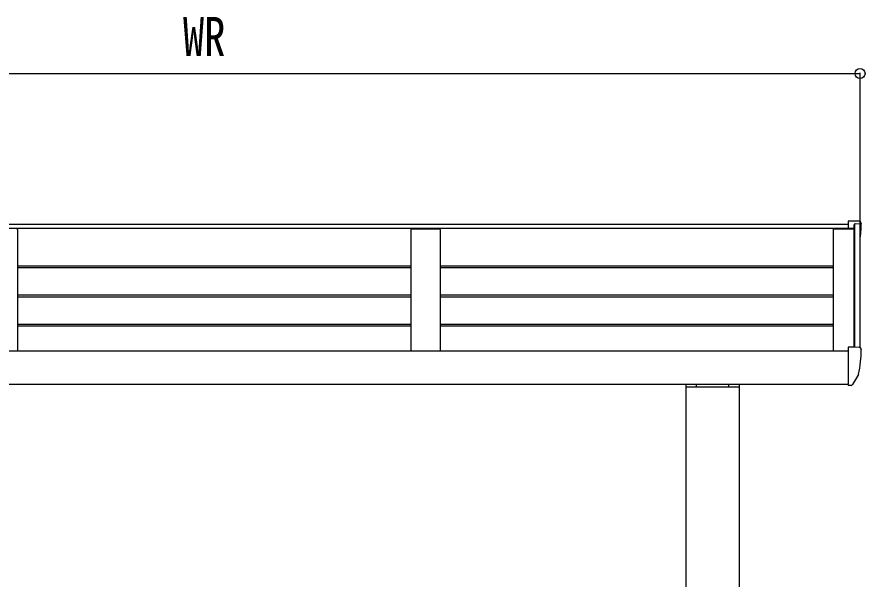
# Model space of a CAD drawing. Units: millimetres, scale not verified. Extents: x -8410 to 8410, y -5940 to 5940.
# Drawn here: x -6881 to -5445, y -1085 to -132 of the extents above; entities that cross this region are included whole.
import ezdxf
from ezdxf.enums import TextEntityAlignment as Align

# ---------------------------------------------------------------- set-up
doc = ezdxf.new("R2010")
doc.units = ezdxf.units.MM
doc.header["$LTSCALE"] = 30
for name, color, linetype in [('0-3_YKK_13', 4, 'Continuous'), ('0-4_YKK_A1', 4, 'Continuous'), ('0-5_YKK_D', 6, 'Continuous')]:
    doc.layers.add(name, color=color, linetype=linetype)
doc.styles.add('ＭＳ ゴシック', font='')
doc.styles.get('ＭＳ ゴシック').set_extended_font_data('MS Gothic')

msp = doc.modelspace()

# ---------------------------------------------------------------- linework, layer by layer
at = {"layer": '0-3_YKK_13'}
for p, q in [((-5464.14, -478.04), (-5473.19, -478.04)), ((-5473.19, -478.04), (-5473.19, -490.46)), ((-5454.04, -478.57), (-5464.14, -478.04)), ((-5451.19, -481.57), (-5451.19, -482.04)), ((-5464.14, -691.79), (-5473.19, -691.79)), ((-5473.19, -691.79), (-5473.19, -754.15)), ((-5454.04, -692.32), (-5464.14, -691.79)), ((-5451.19, -695.31), (-5451.19, -695.79)), ((-5473.19, -737), (-5473.19, -737.55)), ((-5455.71, -737.89), (-5465.75, -755.29)), ((-5473.19, -754.79), (-5473.19, -754.15)), ((-5473.19, -754.79), (-5473.19, -756.79)), ((-5471.69, -756.79), (-5473.19, -756.79)), ((-5468.35, -756.79), (-5471.69, -756.79))]:
    msp.add_line(p, q, dxfattribs=at)
for centre, radius, start, end in [((-5454.19, -481.57), 3, 0, 87), ((-5653.19, -482.04), 202, 351.93102, 0), ((-5653.19, -695.79), 202, 348.09787, 0), ((-5454.19, -695.31), 3, 0, 87), ((-5457, -737.14), 1.5, 330, 348.09787), ((-5468.35, -753.79), 3, 270, 330)]:
    msp.add_arc(centre, radius, start, end, dxfattribs=at)
at = {"layer": '0-4_YKK_A1'}
for p, q in [((-7621.19, -483.16), (-5473.19, -483.16)), ((-5462.89, -484.73), (-5462.32, -483.16)), ((-5462.89, -691.85), (-5462.89, -484.73)), ((-5462.19, -691.89), (-5462.19, -482.92)), ((-5461.33, -482.51), (-5454.14, -482.88)), ((-5453.19, -692.48), (-5453.19, -483.88)), ((-5462.89, -490.48), (-7631.49, -490.46)), ((-6880.19, -492.37), (-6880.19, -698.18)), ((-6214.19, -492.37), (-6214.19, -698.18)), ((-6213.21, -491.38), (-6208.37, -491.31)), ((-6208.37, -491.31), (-6170.02, -491.31)), ((-6170.02, -491.31), (-6165.18, -491.38)), ((-6164.19, -492.37), (-6164.19, -698.18)), ((-6214.19, -554.41), (-6880.19, -554.41)), ((-6214.19, -557.39), (-6880.19, -557.39)), ((-5498.19, -554.41), (-6164.19, -554.41)), ((-5498.19, -557.38), (-6164.19, -557.38)), ((-6214.19, -603.84), (-6880.19, -603.84)), ((-6214.19, -606.82), (-6880.19, -606.82)), ((-5498.19, -603.84), (-6164.19, -603.84)), ((-5498.19, -606.82), (-6164.19, -606.82)), ((-6214.22, -656.32), (-6880.22, -656.32)), ((-6214.19, -653.28), (-6880.19, -653.28)), ((-5498.22, -656.32), (-6164.22, -656.32)), ((-5498.19, -653.28), (-6164.19, -653.28)), ((-7621.19, -698.18), (-5473.19, -698.18)), ((-7621.19, -754.5), (-5473.19, -754.47)), ((-5748.39, -754.48), (-5748.39, -1173.97)), ((-5748.39, -759.21), (-5657.99, -759.21)), ((-5730.69, -754.48), (-5730.69, -759.21)), ((-5675.69, -754.48), (-5675.69, -759.21)), ((-5657.99, -754.48), (-5657.99, -1173.97))]:
    msp.add_line(p, q, dxfattribs=at)
msp.add_lwpolyline([(-5498.19, -698.18), (-5498.19, -491.31), (-5462.89, -491.31)], dxfattribs=at)
for centre, radius, start, end in [((-5461.38, -483.51), 1, 87, 160), ((-5454.19, -483.88), 1, 0, 87), ((-6881.19, -492.37), 0.997, 359.84961, 89.33225), ((-6213.2, -492.37), 0.997, 90.66782, 179.85648), ((-6165.19, -492.37), 0.997, 359.84961, 89.33225)]:
    msp.add_arc(centre, radius, start, end, dxfattribs=at)
at = {"layer": '0-5_YKK_D'}
for p, q in [((-7641.19, -228.04), (-5453.19, -228.04)), ((-5453.19, -510.9), (-5453.19, -227.04))]:
    msp.add_line(p, q, dxfattribs=at)
msp.add_circle((-5453.19, -228.04), 8.5, dxfattribs=at)

# ---------------------------------------------------------------- texts
at = {"layer": '0-5_YKK_D', "style": 'ＭＳ ゴシック', "width": 0.8}
msp.add_text('WR', height=65.98, dxfattribs=at).set_placement((-6599.99, -218.04), align=Align.BOTTOM_LEFT)

doc.saveas('drawing.dxf')
